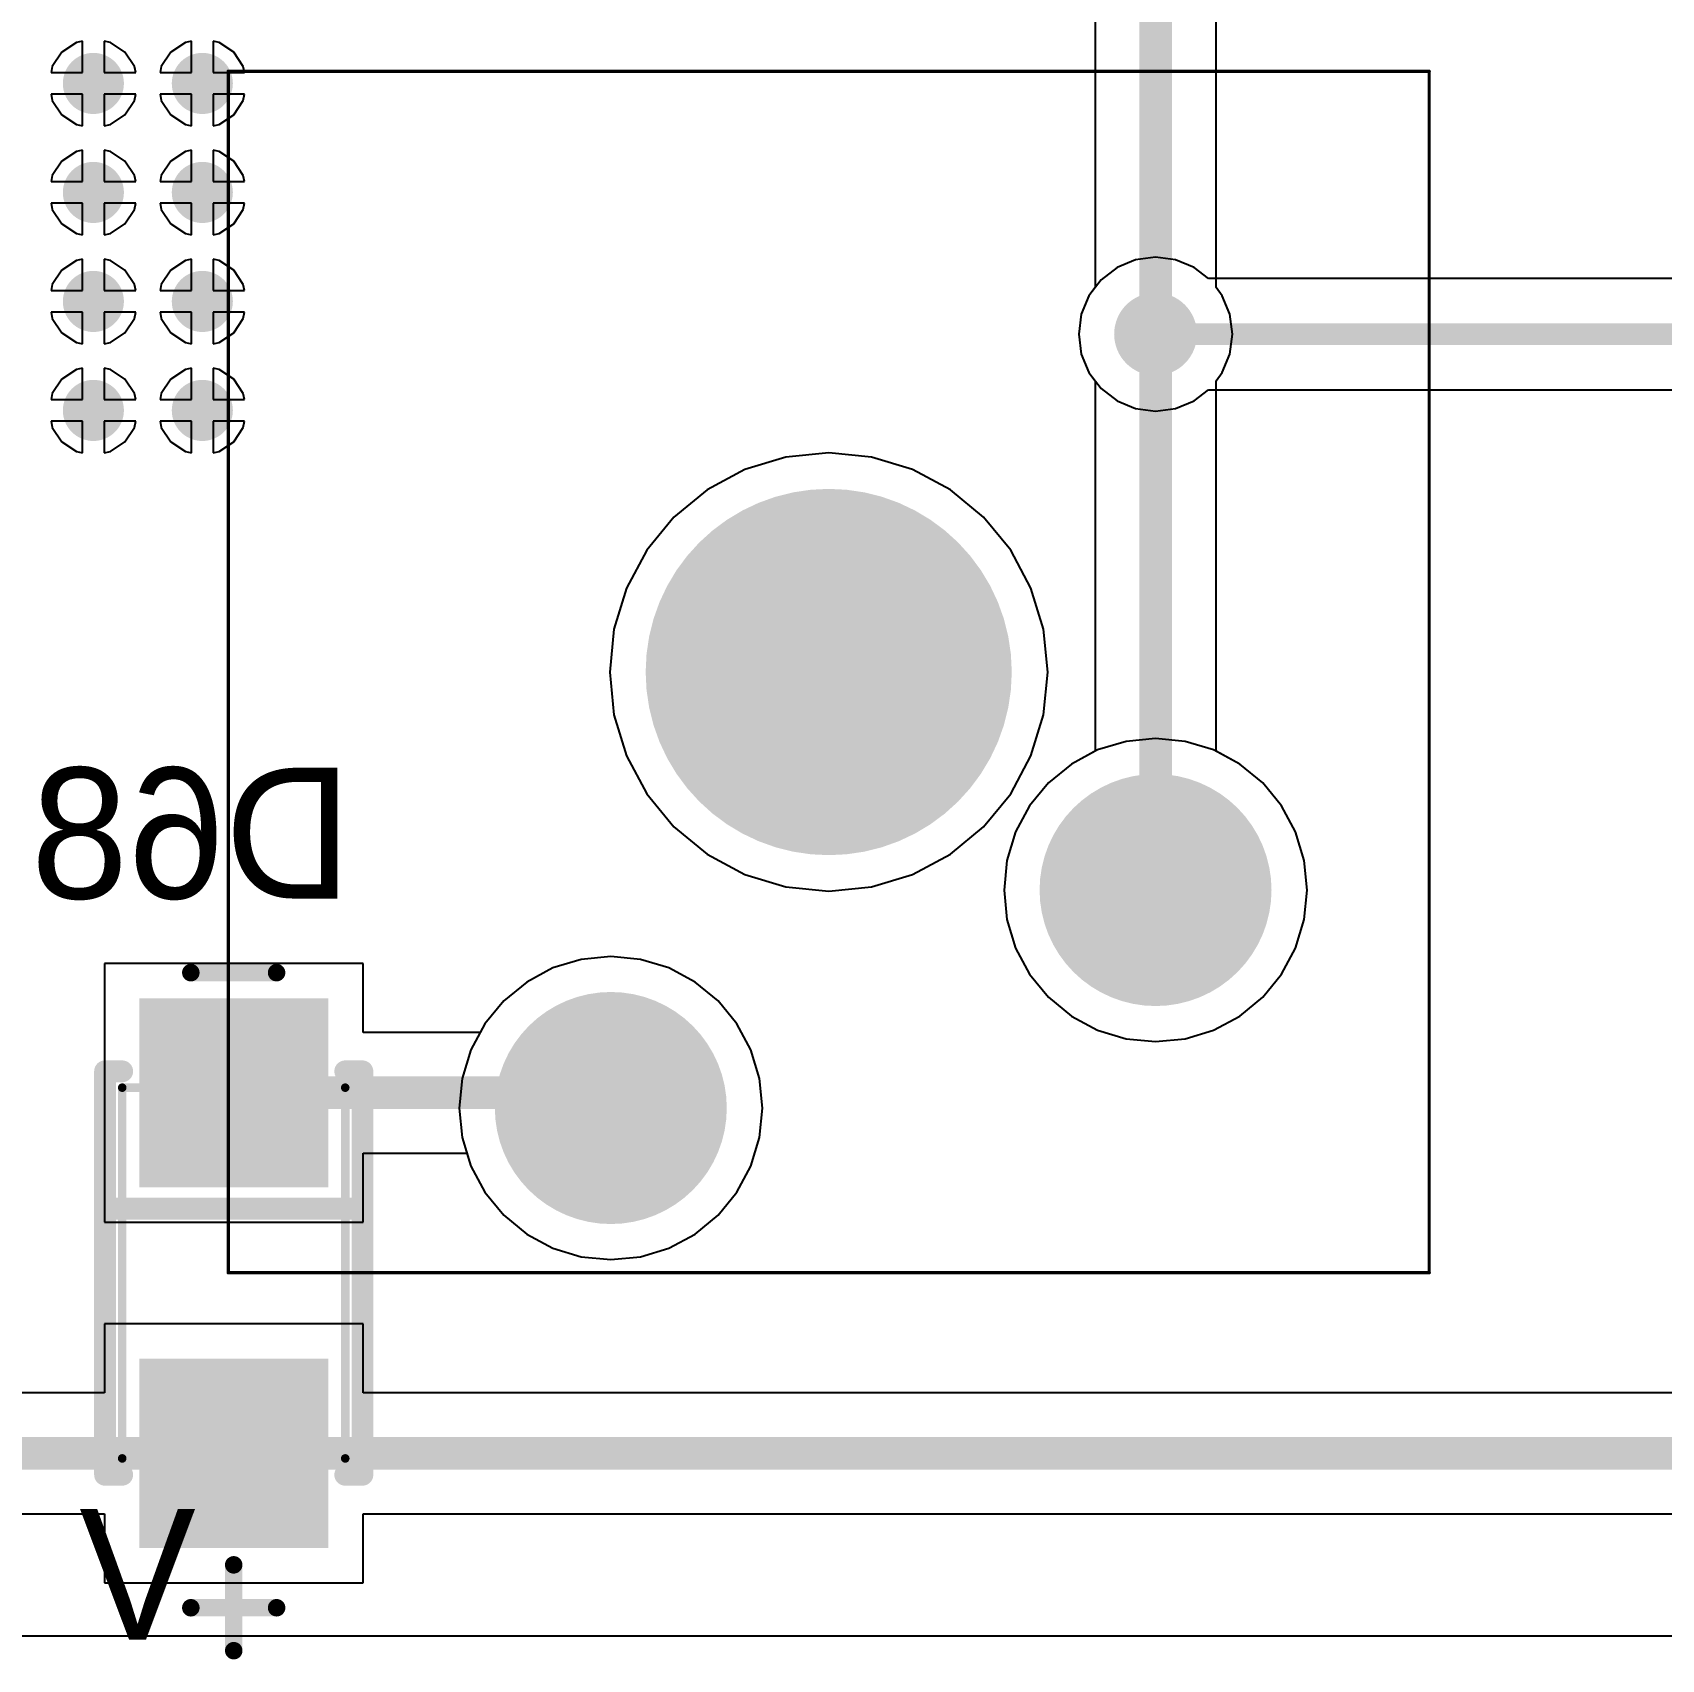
# Model space of a CAD drawing. Header units: millimetres. Extents: x 25 to 374, y 23 to 150.
# Drawn here: x 125.75 to 144.73, y 42.54 to 61.5 of the extents above; entities that cross this region are included whole.
import ezdxf

# ---------------------------------------------------------------- set-up
doc = ezdxf.new("R2010")
doc.units = ezdxf.units.MM
for name, color, linetype in [('BottomLayer', 5, 'Continuous'), ('BottomOverlay', 54, 'Continuous'), ('BottomPaste', 16, 'Continuous'), ('BottomSolder', 6, 'Continuous'), ('Mechanical1', 6, 'Continuous'), ('Mechanical13', 56, 'Continuous'), ('Mechanical15', 56, 'Continuous'), ('MultiLayer', 9, 'Continuous'), ('PadHoleLayer', 156, 'Continuous'), ('TopLayer', 1, 'Continuous'), ('TopOverlay', 2, 'Continuous'), ('TopSolder', 216, 'Continuous'), ('ViaHoleLayer', 16, 'Continuous')]:
    doc.layers.add(name, color=color, linetype=linetype)

# ---------------------------------------------------------------- blocks, each defined once
blk = doc.blocks.new('SMA_DO_214AC__S1_B_96')
at = {"layer": 'BottomLayer'}
for points in [[(-1.1, -1), (-1.1, 1), (-3.1, -1), (-3.1, 1)], [(3.1, -1), (3.1, 1), (1.1, -1), (1.1, 1)]]:
    blk.add_solid(points, dxfattribs=at)
at = {"layer": 'BottomOverlay', "const_width": 0.254}
for points in [[(-2.35, 1.3), (-2.35, 1.5)], [(2.35, 1.5), (-2.35, 1.5)], [(-0.75, -1.5), (-0.75, 1.5)], [(2.35, 1.3), (2.35, 1.5)], [(-2.35, -1.5), (-2.35, -1.3)], [(2.35, -1.5), (2.35, -1.3)], [(2.35, -1.5), (-2.35, -1.5)]]:
    blk.add_lwpolyline(points, dxfattribs=at)
at = {"layer": 'BottomOverlay', "const_width": 0.127}
for points in [[(-2.414, 1.5, 1), (-2.287, 1.5, 1)], [(-2.414, 1.5, 1), (-2.287, 1.5, 1)], [(-0.814, 1.5, 1), (-0.687, 1.5, 1)], [(2.287, 1.5, 1), (2.414, 1.5, 1)], [(2.287, 1.5, 1), (2.414, 1.5, 1)], [(-2.414, 1.3, 1), (-2.287, 1.3, 1)], [(2.287, 1.3, 1), (2.414, 1.3, 1)], [(-2.414, -1.3, 1), (-2.287, -1.3, 1)], [(2.287, -1.3, 1), (2.414, -1.3, 1)], [(-2.414, -1.5, 1), (-2.287, -1.5, 1)], [(-2.414, -1.5, 1), (-2.287, -1.5, 1)], [(-0.814, -1.5, 1), (-0.687, -1.5, 1)], [(2.287, -1.5, 1), (2.414, -1.5, 1)], [(2.287, -1.5, 1), (2.414, -1.5, 1)]]:
    blk.add_lwpolyline(points, format="xyb", close=True, dxfattribs=at)
at = {"layer": 'BottomPaste'}
for points in [[(-1.1, -1), (-1.1, 1), (-3.1, -1), (-3.1, 1)], [(3.1, -1), (3.1, 1), (1.1, -1), (1.1, 1)]]:
    blk.add_solid(points, dxfattribs=at)
at = {"layer": 'BottomSolder'}
for points in [[(-0.998, -1.102), (-0.998, 1.102), (-3.202, -1.102), (-3.202, 1.102)], [(3.202, -1.102), (3.202, 1.102), (0.998, -1.102), (0.998, 1.102)]]:
    blk.add_solid(points, dxfattribs=at)
at = {"layer": 'Mechanical13', "const_width": 0.1}
for points in [[(2.16, 1.3), (-2.16, 1.3)], [(-2.16, -1.3), (-2.16, 1.3)], [(2.16, -1.3), (2.16, 1.3)], [(2.16, -1.3), (-2.16, -1.3)]]:
    blk.add_lwpolyline(points, dxfattribs=at)
at = {"layer": 'Mechanical13', "const_width": 0.05}
for points in [[(-2.185, 1.3, 1), (-2.135, 1.3, 1)], [(-2.185, 1.3, 1), (-2.135, 1.3, 1)], [(2.135, 1.3, 1), (2.185, 1.3, 1)], [(2.135, 1.3, 1), (2.185, 1.3, 1)], [(-2.185, -1.3, 1), (-2.135, -1.3, 1)], [(-2.185, -1.3, 1), (-2.135, -1.3, 1)], [(2.135, -1.3, 1), (2.185, -1.3, 1)], [(2.135, -1.3, 1), (2.185, -1.3, 1)]]:
    blk.add_lwpolyline(points, format="xyb", close=True, dxfattribs=at)
at = {"layer": 'Mechanical15', "const_width": 0.203}
for points in [[(-3.5, -0.5), (-3.5, 0.5)], [(3.9, -0.5), (3.9, 0.5)], [(4.4, 0), (3.4, 0)]]:
    blk.add_lwpolyline(points, dxfattribs=at)
at = {"layer": 'Mechanical15', "const_width": 0.102}
for points in [[(-3.551, 0.5, 1), (-3.449, 0.5, 1)], [(3.849, 0.5, 1), (3.951, 0.5, 1)], [(3.349, 0, 1), (3.451, 0, 1)], [(4.349, 0, 1), (4.451, 0, 1)], [(-3.551, -0.5, 1), (-3.449, -0.5, 1)], [(3.849, -0.5, 1), (3.951, -0.5, 1)]]:
    blk.add_lwpolyline(points, format="xyb", close=True, dxfattribs=at)
blk = doc.blocks.new('MX_SW_3_188')
at = {"layer": 'BottomLayer'}
for points, const_width in [([(-1.016, 0, 1), (1.016, 0, 1)], 2.032), ([(3.185, -2.54, 1), (4.435, -2.54, 1)], 1.25), ([(-3.165, -5.08, 1), (-1.915, -5.08, 1)], 1.25)]:
    blk.add_lwpolyline(points, format="xyb", close=True, dxfattribs=dict(at, const_width=const_width))
at = {"layer": 'BottomSolder'}
for points, const_width in [([(-1.067, 0, 1), (1.067, 0, 1)], 2.134), ([(3.134, -2.54, 1), (4.486, -2.54, 1)], 1.352), ([(-3.216, -5.08, 1), (-1.864, -5.08, 1)], 1.352)]:
    blk.add_lwpolyline(points, format="xyb", close=True, dxfattribs=dict(at, const_width=const_width))
at = {"layer": 'Mechanical1', "const_width": 0.0381}
for points in [[(-7, -7), (-7, 7)], [(-7, 7), (7, 7)], [(7, -7), (7, 7)], [(-7, -7), (7, -7)]]:
    blk.add_lwpolyline(points, dxfattribs=at)
at = {"layer": 'Mechanical1', "const_width": 0.0191}
for points in [[(-7.01, 7, 1), (-6.99, 7, 1)], [(-7.01, 7, 1), (-6.99, 7, 1)], [(6.99, 7, 1), (7.01, 7, 1)], [(6.99, 7, 1), (7.01, 7, 1)], [(-7.01, -7, 1), (-6.99, -7, 1)], [(-7.01, -7, 1), (-6.99, -7, 1)], [(6.99, -7, 1), (7.01, -7, 1)], [(6.99, -7, 1), (7.01, -7, 1)]]:
    blk.add_lwpolyline(points, format="xyb", close=True, dxfattribs=at)
at = {"layer": 'MultiLayer'}
for points, const_width in [([(-1.016, 0, 1), (1.016, 0, 1)], 2.032), ([(3.185, -2.54, 1), (4.435, -2.54, 1)], 1.25), ([(-3.165, -5.08, 1), (-1.915, -5.08, 1)], 1.25)]:
    blk.add_lwpolyline(points, format="xyb", close=True, dxfattribs=dict(at, const_width=const_width))
at = {"layer": 'PadHoleLayer'}
for points, const_width in [([(-1.016, 0, 1), (1.016, 0, 1)], 2.032), ([(3.435, -2.54, 1), (4.185, -2.54, 1)], 0.75), ([(-2.915, -5.08, 1), (-2.165, -5.08, 1)], 0.75)]:
    blk.add_lwpolyline(points, format="xyb", close=True, dxfattribs=dict(at, const_width=const_width))
at = {"layer": 'TopLayer'}
for points, const_width in [([(-1.016, 0, 1), (1.016, 0, 1)], 2.032), ([(3.185, -2.54, 1), (4.435, -2.54, 1)], 1.25), ([(-3.165, -5.08, 1), (-1.915, -5.08, 1)], 1.25)]:
    blk.add_lwpolyline(points, format="xyb", close=True, dxfattribs=dict(at, const_width=const_width))
at = {"layer": 'TopSolder'}
for points, const_width in [([(-1.067, 0, 1), (1.067, 0, 1)], 2.134), ([(3.134, -2.54, 1), (4.486, -2.54, 1)], 1.352), ([(-3.216, -5.08, 1), (-1.864, -5.08, 1)], 1.352)]:
    blk.add_lwpolyline(points, format="xyb", close=True, dxfattribs=dict(at, const_width=const_width))

msp = doc.modelspace()

# ---------------------------------------------------------------- linework, layer by layer
at = {"layer": 'BottomLayer'}
for p, q in [((126.256, 61.385), (126.088, 61.273)), ((126.327, 61.399), (126.256, 61.385)), ((126.327, 61.034), (126.327, 61.399)), ((126.652, 61.385), (126.581, 61.399)), ((126.581, 61.399), (126.581, 61.034)), ((126.82, 61.273), (126.652, 61.385)), ((127.526, 61.385), (127.358, 61.273)), ((127.597, 61.399), (127.526, 61.385)), ((127.597, 61.034), (127.597, 61.399)), ((127.922, 61.385), (127.851, 61.399)), ((127.851, 61.399), (127.851, 61.034)), ((128.09, 61.273), (127.922, 61.385)), ((126.088, 61.273), (125.975, 61.105)), ((126.932, 61.105), (126.82, 61.273)), ((127.358, 61.273), (127.245, 61.105)), ((128.202, 61.105), (128.09, 61.273)), ((125.975, 61.105), (125.961, 61.034)), ((125.961, 61.034), (126.327, 61.034)), ((126.581, 61.034), (126.947, 61.034)), ((126.947, 61.034), (126.932, 61.105)), ((127.245, 61.105), (127.231, 61.034)), ((127.231, 61.034), (127.597, 61.034)), ((127.851, 61.034), (128.217, 61.034)), ((128.217, 61.034), (128.202, 61.105)), ((126.327, 60.78), (125.961, 60.78)), ((125.961, 60.78), (125.975, 60.708)), ((126.327, 60.414), (126.327, 60.78)), ((126.947, 60.78), (126.581, 60.78)), ((126.581, 60.78), (126.581, 60.414)), ((126.932, 60.708), (126.947, 60.78)), ((127.597, 60.78), (127.231, 60.78)), ((127.231, 60.78), (127.245, 60.708)), ((127.597, 60.414), (127.597, 60.78)), ((128.217, 60.78), (127.851, 60.78)), ((127.851, 60.78), (127.851, 60.414)), ((128.202, 60.708), (128.217, 60.78)), ((125.975, 60.708), (126.088, 60.54)), ((126.82, 60.54), (126.932, 60.708)), ((127.245, 60.708), (127.358, 60.54)), ((128.09, 60.54), (128.202, 60.708)), ((126.088, 60.54), (126.256, 60.428)), ((126.256, 60.428), (126.327, 60.414)), ((126.581, 60.414), (126.652, 60.428)), ((126.652, 60.428), (126.82, 60.54)), ((127.358, 60.54), (127.526, 60.428)), ((127.526, 60.428), (127.597, 60.414)), ((127.851, 60.414), (127.922, 60.428)), ((127.922, 60.428), (128.09, 60.54)), ((126.088, 60.003), (125.975, 59.835)), ((126.256, 60.115), (126.088, 60.003)), ((126.327, 60.129), (126.256, 60.115)), ((126.327, 59.764), (126.327, 60.129)), ((126.652, 60.115), (126.581, 60.129)), ((126.581, 60.129), (126.581, 59.764)), ((126.82, 60.003), (126.652, 60.115)), ((126.932, 59.835), (126.82, 60.003)), ((127.358, 60.003), (127.245, 59.835)), ((127.526, 60.115), (127.358, 60.003)), ((127.597, 60.129), (127.526, 60.115)), ((127.597, 59.764), (127.597, 60.129)), ((127.922, 60.115), (127.851, 60.129)), ((127.851, 60.129), (127.851, 59.764)), ((128.09, 60.003), (127.922, 60.115)), ((128.202, 59.835), (128.09, 60.003)), ((125.975, 59.835), (125.961, 59.764)), ((126.947, 59.764), (126.932, 59.835)), ((127.245, 59.835), (127.231, 59.764)), ((128.217, 59.764), (128.202, 59.835)), ((125.961, 59.764), (126.327, 59.764)), ((126.581, 59.764), (126.947, 59.764)), ((127.231, 59.764), (127.597, 59.764)), ((127.851, 59.764), (128.217, 59.764)), ((126.327, 59.51), (125.961, 59.51)), ((125.961, 59.51), (125.975, 59.438)), ((125.975, 59.438), (126.088, 59.27)), ((126.327, 59.144), (126.327, 59.51)), ((126.947, 59.51), (126.581, 59.51)), ((126.581, 59.51), (126.581, 59.144)), ((126.82, 59.27), (126.932, 59.438)), ((126.932, 59.438), (126.947, 59.51)), ((127.597, 59.51), (127.231, 59.51)), ((127.231, 59.51), (127.245, 59.438)), ((127.245, 59.438), (127.358, 59.27)), ((127.597, 59.144), (127.597, 59.51)), ((128.217, 59.51), (127.851, 59.51)), ((127.851, 59.51), (127.851, 59.144)), ((128.09, 59.27), (128.202, 59.438)), ((128.202, 59.438), (128.217, 59.51)), ((126.088, 59.27), (126.256, 59.158)), ((126.652, 59.158), (126.82, 59.27)), ((127.358, 59.27), (127.526, 59.158)), ((127.922, 59.158), (128.09, 59.27)), ((126.256, 59.158), (126.327, 59.144)), ((126.581, 59.144), (126.652, 59.158)), ((127.526, 59.158), (127.597, 59.144)), ((127.851, 59.144), (127.922, 59.158)), ((138.836, 58.882), (138.604, 58.852)), ((139.068, 58.852), (138.836, 58.882)), ((126.088, 58.733), (125.975, 58.565)), ((126.256, 58.845), (126.088, 58.733)), ((126.327, 58.859), (126.256, 58.845)), ((126.327, 58.494), (126.327, 58.859)), ((126.652, 58.845), (126.581, 58.859)), ((126.581, 58.859), (126.581, 58.494)), ((126.82, 58.733), (126.652, 58.845)), ((126.932, 58.565), (126.82, 58.733)), ((127.358, 58.733), (127.245, 58.565)), ((127.526, 58.845), (127.358, 58.733)), ((127.597, 58.859), (127.526, 58.845)), ((127.597, 58.494), (127.597, 58.859)), ((127.922, 58.845), (127.851, 58.859)), ((127.851, 58.859), (127.851, 58.494)), ((128.09, 58.733), (127.922, 58.845)), ((128.202, 58.565), (128.09, 58.733)), ((138.388, 58.762), (138.202, 58.62)), ((138.604, 58.852), (138.388, 58.762)), ((139.285, 58.762), (139.068, 58.852)), ((139.453, 58.633), (139.285, 58.762)), ((125.975, 58.565), (125.961, 58.494)), ((125.961, 58.494), (126.327, 58.494)), ((126.581, 58.494), (126.947, 58.494)), ((126.947, 58.494), (126.932, 58.565)), ((127.245, 58.565), (127.231, 58.494)), ((127.231, 58.494), (127.597, 58.494)), ((127.851, 58.494), (128.217, 58.494)), ((128.217, 58.494), (128.202, 58.565)), ((138.202, 58.62), (138.06, 58.434)), ((156.992, 58.633), (139.453, 58.633)), ((138.06, 58.434), (137.97, 58.218)), ((126.327, 58.24), (125.961, 58.24)), ((125.961, 58.24), (125.975, 58.168)), ((125.975, 58.168), (126.088, 58)), ((126.327, 57.874), (126.327, 58.24)), ((126.947, 58.24), (126.581, 58.24)), ((126.581, 58.24), (126.581, 57.874)), ((126.82, 58), (126.932, 58.168)), ((126.932, 58.168), (126.947, 58.24)), ((127.597, 58.24), (127.231, 58.24)), ((127.231, 58.24), (127.245, 58.168)), ((127.245, 58.168), (127.358, 58)), ((127.597, 57.874), (127.597, 58.24)), ((128.217, 58.24), (127.851, 58.24)), ((127.851, 58.24), (127.851, 57.874)), ((128.09, 58), (128.202, 58.168)), ((128.202, 58.168), (128.217, 58.24)), ((137.97, 58.218), (137.94, 57.986)), ((126.088, 58), (126.256, 57.888)), ((126.652, 57.888), (126.82, 58)), ((127.358, 58), (127.526, 57.888)), ((127.922, 57.888), (128.09, 58)), ((137.94, 57.986), (137.97, 57.754)), ((126.256, 57.888), (126.327, 57.874)), ((126.581, 57.874), (126.652, 57.888)), ((127.526, 57.888), (127.597, 57.874)), ((127.851, 57.874), (127.922, 57.888)), ((137.97, 57.754), (138.06, 57.537)), ((126.256, 57.575), (126.088, 57.463)), ((126.327, 57.589), (126.256, 57.575)), ((126.327, 57.224), (126.327, 57.589)), ((126.652, 57.575), (126.581, 57.589)), ((126.581, 57.589), (126.581, 57.224)), ((126.82, 57.463), (126.652, 57.575)), ((127.526, 57.575), (127.358, 57.463)), ((127.597, 57.589), (127.526, 57.575)), ((127.597, 57.224), (127.597, 57.589)), ((127.922, 57.575), (127.851, 57.589)), ((127.851, 57.589), (127.851, 57.224)), ((128.09, 57.463), (127.922, 57.575)), ((138.06, 57.537), (138.202, 57.352)), ((126.088, 57.463), (125.975, 57.295)), ((126.932, 57.295), (126.82, 57.463)), ((127.358, 57.463), (127.245, 57.295)), ((128.202, 57.295), (128.09, 57.463)), ((138.202, 57.352), (138.388, 57.209)), ((125.975, 57.295), (125.961, 57.224)), ((125.961, 57.224), (126.327, 57.224)), ((126.581, 57.224), (126.947, 57.224)), ((126.947, 57.224), (126.932, 57.295)), ((127.245, 57.295), (127.231, 57.224)), ((127.231, 57.224), (127.597, 57.224)), ((127.851, 57.224), (128.217, 57.224)), ((128.217, 57.224), (128.202, 57.295)), ((138.388, 57.209), (138.604, 57.12)), ((139.068, 57.12), (139.285, 57.209)), ((139.285, 57.209), (139.453, 57.338)), ((139.453, 57.338), (203.021, 57.338)), ((126.327, 56.97), (125.961, 56.97)), ((125.961, 56.97), (125.975, 56.898)), ((126.327, 56.604), (126.327, 56.97)), ((126.947, 56.97), (126.581, 56.97)), ((126.581, 56.97), (126.581, 56.604)), ((126.932, 56.898), (126.947, 56.97)), ((127.597, 56.97), (127.231, 56.97)), ((127.231, 56.97), (127.245, 56.898)), ((127.597, 56.604), (127.597, 56.97)), ((128.217, 56.97), (127.851, 56.97)), ((127.851, 56.97), (127.851, 56.604)), ((128.202, 56.898), (128.217, 56.97)), ((138.604, 57.12), (138.836, 57.089)), ((138.836, 57.089), (139.068, 57.12)), ((125.975, 56.898), (126.088, 56.73)), ((126.82, 56.73), (126.932, 56.898)), ((127.245, 56.898), (127.358, 56.73)), ((128.09, 56.73), (128.202, 56.898)), ((126.088, 56.73), (126.256, 56.618)), ((126.256, 56.618), (126.327, 56.604)), ((126.581, 56.604), (126.652, 56.618)), ((126.652, 56.618), (126.82, 56.73)), ((127.358, 56.73), (127.526, 56.618)), ((127.526, 56.618), (127.597, 56.604)), ((127.851, 56.604), (127.922, 56.618)), ((127.922, 56.618), (128.09, 56.73)), ((135.026, 56.601), (134.528, 56.552)), ((135.524, 56.552), (135.026, 56.601)), ((134.05, 56.407), (133.608, 56.171)), ((134.528, 56.552), (134.05, 56.407)), ((136.003, 56.407), (135.524, 56.552)), ((136.444, 56.171), (136.003, 56.407)), ((133.608, 56.171), (133.222, 55.853)), ((136.831, 55.853), (136.444, 56.171)), ((133.222, 55.853), (132.904, 55.467)), ((137.149, 55.467), (136.831, 55.853)), ((132.904, 55.467), (132.668, 55.025)), ((137.384, 55.025), (137.149, 55.467)), ((132.668, 55.025), (132.523, 54.547)), ((137.53, 54.547), (137.384, 55.025)), ((132.523, 54.547), (132.474, 54.049)), ((137.579, 54.049), (137.53, 54.547)), ((132.474, 54.049), (132.523, 53.551)), ((137.53, 53.551), (137.579, 54.049)), ((132.523, 53.551), (132.668, 53.072)), ((137.384, 53.072), (137.53, 53.551)), ((138.492, 53.241), (138.16, 53.141)), ((138.836, 53.275), (138.492, 53.241)), ((139.181, 53.241), (138.836, 53.275)), ((139.512, 53.141), (139.181, 53.241)), ((132.668, 53.072), (132.904, 52.631)), ((137.149, 52.631), (137.384, 53.072)), ((137.855, 52.977), (137.587, 52.758)), ((138.16, 53.141), (137.855, 52.977)), ((139.818, 52.977), (139.512, 53.141)), ((140.086, 52.758), (139.818, 52.977)), ((132.904, 52.631), (133.222, 52.244)), ((136.831, 52.244), (137.149, 52.631)), ((137.587, 52.758), (137.368, 52.49)), ((140.305, 52.49), (140.086, 52.758)), ((137.368, 52.49), (137.204, 52.185)), ((140.468, 52.185), (140.305, 52.49)), ((133.222, 52.244), (133.608, 51.927)), ((136.444, 51.927), (136.831, 52.244)), ((137.204, 52.185), (137.104, 51.853)), ((140.569, 51.853), (140.468, 52.185)), ((133.608, 51.927), (134.05, 51.691)), ((136.003, 51.691), (136.444, 51.927)), ((137.104, 51.853), (137.07, 51.509)), ((140.603, 51.509), (140.569, 51.853)), ((134.05, 51.691), (134.528, 51.545)), ((135.524, 51.545), (136.003, 51.691)), ((134.528, 51.545), (135.026, 51.496)), ((135.026, 51.496), (135.524, 51.545)), ((137.07, 51.509), (137.104, 51.164)), ((140.569, 51.164), (140.603, 51.509)), ((137.104, 51.164), (137.204, 50.833)), ((140.468, 50.833), (140.569, 51.164)), ((132.142, 50.701), (131.81, 50.601)), ((132.486, 50.735), (132.142, 50.701)), ((132.831, 50.701), (132.486, 50.735)), ((133.162, 50.601), (132.831, 50.701)), ((137.204, 50.833), (137.368, 50.527)), ((140.305, 50.527), (140.468, 50.833)), ((129.598, 50.654), (126.582, 50.654)), ((126.582, 50.654), (126.582, 47.638)), ((129.598, 49.85), (129.598, 50.654)), ((131.81, 50.601), (131.505, 50.437)), ((133.468, 50.437), (133.162, 50.601)), ((137.368, 50.527), (137.587, 50.26)), ((140.086, 50.26), (140.305, 50.527)), ((131.505, 50.437), (131.237, 50.218)), ((133.736, 50.218), (133.468, 50.437)), ((131.237, 50.218), (131.018, 49.95)), ((133.955, 49.95), (133.736, 50.218)), ((137.587, 50.26), (137.855, 50.04)), ((139.818, 50.04), (140.086, 50.26)), ((131.018, 49.95), (130.964, 49.85)), ((134.118, 49.645), (133.955, 49.95)), ((137.855, 50.04), (138.16, 49.877)), ((139.512, 49.877), (139.818, 50.04)), ((130.964, 49.85), (129.598, 49.85)), ((138.16, 49.877), (138.492, 49.776)), ((138.492, 49.776), (138.836, 49.742)), ((138.836, 49.742), (139.181, 49.776)), ((139.181, 49.776), (139.512, 49.877)), ((134.219, 49.313), (134.118, 49.645)), ((134.253, 48.969), (134.219, 49.313)), ((134.219, 48.624), (134.253, 48.969)), ((134.118, 48.293), (134.219, 48.624)), ((129.598, 47.638), (129.598, 48.441)), ((129.598, 48.441), (130.809, 48.441)), ((130.809, 48.441), (130.854, 48.293)), ((130.854, 48.293), (131.018, 47.987)), ((133.955, 47.987), (134.118, 48.293)), ((131.018, 47.987), (131.237, 47.72)), ((133.736, 47.72), (133.955, 47.987)), ((131.237, 47.72), (131.505, 47.5)), ((133.468, 47.5), (133.736, 47.72)), ((126.582, 47.638), (129.598, 47.638)), ((131.505, 47.5), (131.81, 47.337)), ((133.162, 47.337), (133.468, 47.5)), ((131.81, 47.337), (132.142, 47.236)), ((132.831, 47.236), (133.162, 47.337)), ((132.142, 47.236), (132.486, 47.202)), ((132.486, 47.202), (132.831, 47.236)), ((129.598, 46.454), (126.582, 46.454)), ((126.582, 46.454), (126.582, 45.65)), ((129.598, 45.65), (129.598, 46.454)), ((126.582, 45.65), (123.642, 45.65)), ((145.655, 45.65), (129.598, 45.65)), ((123.934, 44.241), (126.582, 44.241)), ((126.582, 44.241), (126.582, 43.438)), ((129.598, 43.438), (129.598, 44.241)), ((129.598, 44.241), (145.655, 44.241)), ((126.582, 43.438), (129.598, 43.438))]:
    msp.add_line(p, q, dxfattribs=at)
for points, const_width in [([(126.327, 60.907, 1), (126.581, 60.907, 1)], 0.254), ([(127.597, 60.907, 1), (127.851, 60.907, 1)], 0.254), ([(126.327, 59.637, 1), (126.581, 59.637, 1)], 0.254), ([(127.597, 59.637, 1), (127.851, 59.637, 1)], 0.254), ([(126.327, 58.367, 1), (126.581, 58.367, 1)], 0.254), ([(127.597, 58.367, 1), (127.851, 58.367, 1)], 0.254), ([(138.646, 57.986, 1), (139.027, 57.986, 1)], 0.381), ([(138.773, 57.986, 1), (138.9, 57.986, 1)], 0.127), ([(126.327, 57.097, 1), (126.581, 57.097, 1)], 0.254), ([(127.597, 57.097, 1), (127.851, 57.097, 1)], 0.254), ([(127.994, 49.146, 1), (128.185, 49.146, 1)], 0.191), ([(132.214, 49.146, 1), (132.404, 49.146, 1)], 0.191), ([(127.994, 44.946, 1), (128.185, 44.946, 1)], 0.191), ([(127.994, 44.946, 1), (128.185, 44.946, 1)], 0.191)]:
    msp.add_lwpolyline(points, format="xyb", close=True, dxfattribs=dict(at, const_width=const_width))
for points, const_width in [([(138.836, 57.986), (203.289, 57.986)], 0.254), ([(128.09, 49.146), (132.309, 49.146)], 0.381), ([(123.642, 44.946), (128.09, 44.946)], 0.381), ([(128.09, 44.946), (147.163, 44.946)], 0.381)]:
    msp.add_lwpolyline(points, dxfattribs=dict(at, const_width=const_width))
at = {"layer": 'BottomSolder'}
for points, const_width in [([(126.276, 60.907, 1), (126.632, 60.907, 1)], 0.356), ([(127.546, 60.907, 1), (127.902, 60.907, 1)], 0.356), ([(126.276, 59.637, 1), (126.632, 59.637, 1)], 0.356), ([(127.546, 59.637, 1), (127.902, 59.637, 1)], 0.356), ([(126.276, 58.367, 1), (126.632, 58.367, 1)], 0.356), ([(127.546, 58.367, 1), (127.902, 58.367, 1)], 0.356), ([(138.595, 57.986, 1), (139.078, 57.986, 1)], 0.483), ([(126.276, 57.097, 1), (126.632, 57.097, 1)], 0.356), ([(127.546, 57.097, 1), (127.902, 57.097, 1)], 0.356)]:
    msp.add_lwpolyline(points, format="xyb", close=True, dxfattribs=dict(at, const_width=const_width))
at = {"layer": 'Mechanical1', "const_width": 0.0127}
for points in [[(128.032, 61.055), (142.032, 61.055)], [(128.032, 47.056), (128.032, 61.055)], [(142.032, 47.056), (142.032, 61.055)], [(128.032, 47.056), (142.032, 47.056)]]:
    msp.add_lwpolyline(points, dxfattribs=at)
at = {"layer": 'Mechanical1', "const_width": 0.00635}
for points in [[(128.029, 61.055, 1), (128.035, 61.055, 1)], [(128.029, 61.055, 1), (128.035, 61.055, 1)], [(142.029, 61.055, 1), (142.035, 61.055, 1)], [(142.029, 61.055, 1), (142.035, 61.055, 1)], [(128.029, 47.056, 1), (128.035, 47.056, 1)], [(128.029, 47.056, 1), (128.035, 47.056, 1)], [(142.029, 47.056, 1), (142.035, 47.056, 1)], [(142.029, 47.056, 1), (142.035, 47.056, 1)]]:
    msp.add_lwpolyline(points, format="xyb", close=True, dxfattribs=at)
at = {"layer": 'MultiLayer'}
for points, const_width in [([(126.327, 60.907, 1), (126.581, 60.907, 1)], 0.254), ([(127.597, 60.907, 1), (127.851, 60.907, 1)], 0.254), ([(126.327, 59.637, 1), (126.581, 59.637, 1)], 0.254), ([(127.597, 59.637, 1), (127.851, 59.637, 1)], 0.254), ([(126.327, 58.367, 1), (126.581, 58.367, 1)], 0.254), ([(127.597, 58.367, 1), (127.851, 58.367, 1)], 0.254), ([(138.646, 57.986, 1), (139.027, 57.986, 1)], 0.381), ([(126.327, 57.097, 1), (126.581, 57.097, 1)], 0.254), ([(127.597, 57.097, 1), (127.851, 57.097, 1)], 0.254)]:
    msp.add_lwpolyline(points, format="xyb", close=True, dxfattribs=dict(at, const_width=const_width))
at = {"layer": 'TopLayer'}
for p, q in [((139.541, 58.528), (139.541, 67.897)), ((138.132, 67.605), (138.132, 58.528)), ((126.256, 61.385), (126.088, 61.273)), ((126.327, 61.399), (126.256, 61.385)), ((126.327, 61.034), (126.327, 61.399)), ((126.652, 61.385), (126.581, 61.399)), ((126.581, 61.399), (126.581, 61.034)), ((126.82, 61.273), (126.652, 61.385)), ((127.526, 61.385), (127.358, 61.273)), ((127.597, 61.399), (127.526, 61.385)), ((127.597, 61.034), (127.597, 61.399)), ((127.922, 61.385), (127.851, 61.399)), ((127.851, 61.399), (127.851, 61.034)), ((128.09, 61.273), (127.922, 61.385)), ((126.088, 61.273), (125.975, 61.105)), ((126.932, 61.105), (126.82, 61.273)), ((127.358, 61.273), (127.245, 61.105)), ((128.202, 61.105), (128.09, 61.273)), ((125.975, 61.105), (125.961, 61.034)), ((125.961, 61.034), (126.327, 61.034)), ((126.581, 61.034), (126.947, 61.034)), ((126.947, 61.034), (126.932, 61.105)), ((127.245, 61.105), (127.231, 61.034)), ((127.231, 61.034), (127.597, 61.034)), ((127.851, 61.034), (128.217, 61.034)), ((128.217, 61.034), (128.202, 61.105)), ((126.327, 60.78), (125.961, 60.78)), ((125.961, 60.78), (125.975, 60.708)), ((126.327, 60.414), (126.327, 60.78)), ((126.947, 60.78), (126.581, 60.78)), ((126.581, 60.78), (126.581, 60.414)), ((126.932, 60.708), (126.947, 60.78)), ((127.597, 60.78), (127.231, 60.78)), ((127.231, 60.78), (127.245, 60.708)), ((127.597, 60.414), (127.597, 60.78)), ((128.217, 60.78), (127.851, 60.78)), ((127.851, 60.78), (127.851, 60.414)), ((128.202, 60.708), (128.217, 60.78)), ((125.975, 60.708), (126.088, 60.54)), ((126.82, 60.54), (126.932, 60.708)), ((127.245, 60.708), (127.358, 60.54)), ((128.09, 60.54), (128.202, 60.708)), ((126.088, 60.54), (126.256, 60.428)), ((126.256, 60.428), (126.327, 60.414)), ((126.581, 60.414), (126.652, 60.428)), ((126.652, 60.428), (126.82, 60.54)), ((127.358, 60.54), (127.526, 60.428)), ((127.526, 60.428), (127.597, 60.414)), ((127.851, 60.414), (127.922, 60.428)), ((127.922, 60.428), (128.09, 60.54)), ((126.088, 60.003), (125.975, 59.835)), ((126.256, 60.115), (126.088, 60.003)), ((126.327, 60.129), (126.256, 60.115)), ((126.327, 59.764), (126.327, 60.129)), ((126.652, 60.115), (126.581, 60.129)), ((126.581, 60.129), (126.581, 59.764)), ((126.82, 60.003), (126.652, 60.115)), ((126.932, 59.835), (126.82, 60.003)), ((127.358, 60.003), (127.245, 59.835)), ((127.526, 60.115), (127.358, 60.003)), ((127.597, 60.129), (127.526, 60.115)), ((127.597, 59.764), (127.597, 60.129)), ((127.922, 60.115), (127.851, 60.129)), ((127.851, 60.129), (127.851, 59.764)), ((128.09, 60.003), (127.922, 60.115)), ((128.202, 59.835), (128.09, 60.003)), ((125.975, 59.835), (125.961, 59.764)), ((126.947, 59.764), (126.932, 59.835)), ((127.245, 59.835), (127.231, 59.764)), ((128.217, 59.764), (128.202, 59.835)), ((125.961, 59.764), (126.327, 59.764)), ((126.581, 59.764), (126.947, 59.764)), ((127.231, 59.764), (127.597, 59.764)), ((127.851, 59.764), (128.217, 59.764)), ((126.327, 59.51), (125.961, 59.51)), ((125.961, 59.51), (125.975, 59.438)), ((125.975, 59.438), (126.088, 59.27)), ((126.327, 59.144), (126.327, 59.51)), ((126.947, 59.51), (126.581, 59.51)), ((126.581, 59.51), (126.581, 59.144)), ((126.82, 59.27), (126.932, 59.438)), ((126.932, 59.438), (126.947, 59.51)), ((127.597, 59.51), (127.231, 59.51)), ((127.231, 59.51), (127.245, 59.438)), ((127.245, 59.438), (127.358, 59.27)), ((127.597, 59.144), (127.597, 59.51)), ((128.217, 59.51), (127.851, 59.51)), ((127.851, 59.51), (127.851, 59.144)), ((128.09, 59.27), (128.202, 59.438)), ((128.202, 59.438), (128.217, 59.51)), ((126.088, 59.27), (126.256, 59.158)), ((126.652, 59.158), (126.82, 59.27)), ((127.358, 59.27), (127.526, 59.158)), ((127.922, 59.158), (128.09, 59.27)), ((126.256, 59.158), (126.327, 59.144)), ((126.581, 59.144), (126.652, 59.158)), ((127.526, 59.158), (127.597, 59.144)), ((127.851, 59.144), (127.922, 59.158)), ((126.088, 58.733), (125.975, 58.565)), ((126.256, 58.845), (126.088, 58.733)), ((126.327, 58.859), (126.256, 58.845)), ((126.327, 58.494), (126.327, 58.859)), ((126.652, 58.845), (126.581, 58.859)), ((126.581, 58.859), (126.581, 58.494)), ((126.82, 58.733), (126.652, 58.845)), ((126.932, 58.565), (126.82, 58.733)), ((127.358, 58.733), (127.245, 58.565)), ((127.526, 58.845), (127.358, 58.733)), ((127.597, 58.859), (127.526, 58.845)), ((127.597, 58.494), (127.597, 58.859)), ((127.922, 58.845), (127.851, 58.859)), ((127.851, 58.859), (127.851, 58.494)), ((128.09, 58.733), (127.922, 58.845)), ((128.202, 58.565), (128.09, 58.733)), ((125.975, 58.565), (125.961, 58.494)), ((125.961, 58.494), (126.327, 58.494)), ((126.581, 58.494), (126.947, 58.494)), ((126.947, 58.494), (126.932, 58.565)), ((127.245, 58.565), (127.231, 58.494)), ((127.231, 58.494), (127.597, 58.494)), ((127.851, 58.494), (128.217, 58.494)), ((128.217, 58.494), (128.202, 58.565)), ((138.132, 58.528), (138.06, 58.434)), ((139.613, 58.434), (139.541, 58.528)), ((138.06, 58.434), (137.97, 58.218)), ((139.703, 58.218), (139.613, 58.434)), ((126.327, 58.24), (125.961, 58.24)), ((125.961, 58.24), (125.975, 58.168)), ((125.975, 58.168), (126.088, 58)), ((126.327, 57.874), (126.327, 58.24)), ((126.947, 58.24), (126.581, 58.24)), ((126.581, 58.24), (126.581, 57.874)), ((126.82, 58), (126.932, 58.168)), ((126.932, 58.168), (126.947, 58.24)), ((127.597, 58.24), (127.231, 58.24)), ((127.231, 58.24), (127.245, 58.168)), ((127.245, 58.168), (127.358, 58)), ((127.597, 57.874), (127.597, 58.24)), ((128.217, 58.24), (127.851, 58.24)), ((127.851, 58.24), (127.851, 57.874)), ((128.09, 58), (128.202, 58.168)), ((128.202, 58.168), (128.217, 58.24)), ((137.97, 58.218), (137.94, 57.986)), ((139.733, 57.986), (139.703, 58.218)), ((126.088, 58), (126.256, 57.888)), ((126.652, 57.888), (126.82, 58)), ((127.358, 58), (127.526, 57.888)), ((127.922, 57.888), (128.09, 58)), ((137.94, 57.986), (137.97, 57.754)), ((139.703, 57.754), (139.733, 57.986)), ((126.256, 57.888), (126.327, 57.874)), ((126.581, 57.874), (126.652, 57.888)), ((127.526, 57.888), (127.597, 57.874)), ((127.851, 57.874), (127.922, 57.888)), ((137.97, 57.754), (138.06, 57.537)), ((139.613, 57.537), (139.703, 57.754)), ((126.256, 57.575), (126.088, 57.463)), ((126.327, 57.589), (126.256, 57.575)), ((126.327, 57.224), (126.327, 57.589)), ((126.652, 57.575), (126.581, 57.589)), ((126.581, 57.589), (126.581, 57.224)), ((126.82, 57.463), (126.652, 57.575)), ((127.526, 57.575), (127.358, 57.463)), ((127.597, 57.589), (127.526, 57.575)), ((127.597, 57.224), (127.597, 57.589)), ((127.922, 57.575), (127.851, 57.589)), ((127.851, 57.589), (127.851, 57.224)), ((128.09, 57.463), (127.922, 57.575)), ((138.06, 57.537), (138.132, 57.443)), ((139.541, 57.443), (139.613, 57.537)), ((126.088, 57.463), (125.975, 57.295)), ((126.932, 57.295), (126.82, 57.463)), ((127.358, 57.463), (127.245, 57.295)), ((128.202, 57.295), (128.09, 57.463)), ((138.132, 57.443), (138.132, 53.125)), ((139.541, 53.125), (139.541, 57.443)), ((125.975, 57.295), (125.961, 57.224)), ((125.961, 57.224), (126.327, 57.224)), ((126.581, 57.224), (126.947, 57.224)), ((126.947, 57.224), (126.932, 57.295)), ((127.245, 57.295), (127.231, 57.224)), ((127.231, 57.224), (127.597, 57.224)), ((127.851, 57.224), (128.217, 57.224)), ((128.217, 57.224), (128.202, 57.295)), ((126.327, 56.97), (125.961, 56.97)), ((125.961, 56.97), (125.975, 56.898)), ((126.327, 56.604), (126.327, 56.97)), ((126.947, 56.97), (126.581, 56.97)), ((126.581, 56.97), (126.581, 56.604)), ((126.932, 56.898), (126.947, 56.97)), ((127.597, 56.97), (127.231, 56.97)), ((127.231, 56.97), (127.245, 56.898)), ((127.597, 56.604), (127.597, 56.97)), ((128.217, 56.97), (127.851, 56.97)), ((127.851, 56.97), (127.851, 56.604)), ((128.202, 56.898), (128.217, 56.97)), ((125.975, 56.898), (126.088, 56.73)), ((126.82, 56.73), (126.932, 56.898)), ((127.245, 56.898), (127.358, 56.73)), ((128.09, 56.73), (128.202, 56.898)), ((126.088, 56.73), (126.256, 56.618)), ((126.256, 56.618), (126.327, 56.604)), ((126.581, 56.604), (126.652, 56.618)), ((126.652, 56.618), (126.82, 56.73)), ((127.358, 56.73), (127.526, 56.618)), ((127.526, 56.618), (127.597, 56.604)), ((127.851, 56.604), (127.922, 56.618)), ((127.922, 56.618), (128.09, 56.73)), ((135.026, 56.601), (134.528, 56.552)), ((135.524, 56.552), (135.026, 56.601)), ((134.05, 56.407), (133.608, 56.171)), ((134.528, 56.552), (134.05, 56.407)), ((136.003, 56.407), (135.524, 56.552)), ((136.444, 56.171), (136.003, 56.407)), ((133.608, 56.171), (133.222, 55.853)), ((136.831, 55.853), (136.444, 56.171)), ((133.222, 55.853), (132.904, 55.467)), ((137.149, 55.467), (136.831, 55.853)), ((132.904, 55.467), (132.668, 55.025)), ((137.384, 55.025), (137.149, 55.467)), ((132.668, 55.025), (132.523, 54.547)), ((137.53, 54.547), (137.384, 55.025)), ((132.523, 54.547), (132.474, 54.049)), ((137.579, 54.049), (137.53, 54.547)), ((132.474, 54.049), (132.523, 53.551)), ((137.53, 53.551), (137.579, 54.049)), ((132.523, 53.551), (132.668, 53.072)), ((137.384, 53.072), (137.53, 53.551)), ((132.668, 53.072), (132.904, 52.631)), ((137.149, 52.631), (137.384, 53.072)), ((137.855, 52.977), (137.587, 52.758)), ((138.132, 53.125), (137.855, 52.977)), ((139.818, 52.977), (139.541, 53.125)), ((140.086, 52.758), (139.818, 52.977)), ((132.904, 52.631), (133.222, 52.244)), ((136.831, 52.244), (137.149, 52.631)), ((137.587, 52.758), (137.368, 52.49)), ((140.305, 52.49), (140.086, 52.758)), ((137.368, 52.49), (137.204, 52.185)), ((140.468, 52.185), (140.305, 52.49)), ((133.222, 52.244), (133.608, 51.927)), ((136.444, 51.927), (136.831, 52.244)), ((137.204, 52.185), (137.104, 51.853)), ((140.569, 51.853), (140.468, 52.185)), ((133.608, 51.927), (134.05, 51.691)), ((136.003, 51.691), (136.444, 51.927)), ((137.104, 51.853), (137.07, 51.509)), ((140.603, 51.509), (140.569, 51.853)), ((134.05, 51.691), (134.528, 51.545)), ((135.524, 51.545), (136.003, 51.691)), ((134.528, 51.545), (135.026, 51.496)), ((135.026, 51.496), (135.524, 51.545)), ((137.07, 51.509), (137.104, 51.164)), ((140.569, 51.164), (140.603, 51.509)), ((137.104, 51.164), (137.204, 50.833)), ((140.468, 50.833), (140.569, 51.164)), ((132.142, 50.701), (131.81, 50.601)), ((132.486, 50.735), (132.142, 50.701)), ((132.831, 50.701), (132.486, 50.735)), ((133.162, 50.601), (132.831, 50.701)), ((137.204, 50.833), (137.368, 50.527)), ((140.305, 50.527), (140.468, 50.833)), ((131.81, 50.601), (131.505, 50.437)), ((133.468, 50.437), (133.162, 50.601)), ((137.368, 50.527), (137.587, 50.26)), ((140.086, 50.26), (140.305, 50.527)), ((131.505, 50.437), (131.237, 50.218)), ((133.736, 50.218), (133.468, 50.437)), ((131.237, 50.218), (131.018, 49.95)), ((133.955, 49.95), (133.736, 50.218)), ((137.587, 50.26), (137.855, 50.04)), ((139.818, 50.04), (140.086, 50.26)), ((131.018, 49.95), (130.854, 49.645)), ((134.118, 49.645), (133.955, 49.95)), ((137.855, 50.04), (138.16, 49.877)), ((139.512, 49.877), (139.818, 50.04)), ((138.16, 49.877), (138.492, 49.776)), ((138.492, 49.776), (138.836, 49.742)), ((138.836, 49.742), (139.181, 49.776)), ((139.181, 49.776), (139.512, 49.877)), ((130.854, 49.645), (130.754, 49.313)), ((134.219, 49.313), (134.118, 49.645)), ((130.754, 49.313), (130.72, 48.969)), ((134.253, 48.969), (134.219, 49.313)), ((130.72, 48.969), (130.754, 48.624)), ((134.219, 48.624), (134.253, 48.969)), ((130.754, 48.624), (130.854, 48.293)), ((134.118, 48.293), (134.219, 48.624)), ((130.854, 48.293), (131.018, 47.987)), ((133.955, 47.987), (134.118, 48.293)), ((131.018, 47.987), (131.237, 47.72)), ((133.736, 47.72), (133.955, 47.987)), ((131.237, 47.72), (131.505, 47.5)), ((133.468, 47.5), (133.736, 47.72)), ((131.505, 47.5), (131.81, 47.337)), ((133.162, 47.337), (133.468, 47.5)), ((131.81, 47.337), (132.142, 47.236)), ((132.831, 47.236), (133.162, 47.337)), ((132.142, 47.236), (132.486, 47.202)), ((132.486, 47.202), (132.831, 47.236)), ((156.375, 42.815), (122.809, 42.815))]:
    msp.add_line(p, q, dxfattribs=at)
at = {"layer": 'TopLayer', "const_width": 0.381}
for points in [[(138.836, 57.986), (138.836, 67.897)], [(138.836, 51.509), (138.836, 57.986)]]:
    msp.add_lwpolyline(points, dxfattribs=at)
at = {"layer": 'TopLayer'}
for points, const_width in [([(126.327, 60.907, 1), (126.581, 60.907, 1)], 0.254), ([(127.597, 60.907, 1), (127.851, 60.907, 1)], 0.254), ([(126.327, 59.637, 1), (126.581, 59.637, 1)], 0.254), ([(127.597, 59.637, 1), (127.851, 59.637, 1)], 0.254), ([(126.327, 58.367, 1), (126.581, 58.367, 1)], 0.254), ([(127.597, 58.367, 1), (127.851, 58.367, 1)], 0.254), ([(138.646, 57.986, 1), (139.027, 57.986, 1)], 0.381), ([(138.741, 57.986, 1), (138.932, 57.986, 1)], 0.191), ([(138.741, 57.986, 1), (138.932, 57.986, 1)], 0.191), ([(126.327, 57.097, 1), (126.581, 57.097, 1)], 0.254), ([(127.597, 57.097, 1), (127.851, 57.097, 1)], 0.254), ([(138.741, 51.509, 1), (138.932, 51.509, 1)], 0.191)]:
    msp.add_lwpolyline(points, format="xyb", close=True, dxfattribs=dict(at, const_width=const_width))
at = {"layer": 'TopSolder'}
for points, const_width in [([(126.276, 60.907, 1), (126.632, 60.907, 1)], 0.356), ([(127.546, 60.907, 1), (127.902, 60.907, 1)], 0.356), ([(126.276, 59.637, 1), (126.632, 59.637, 1)], 0.356), ([(127.546, 59.637, 1), (127.902, 59.637, 1)], 0.356), ([(126.276, 58.367, 1), (126.632, 58.367, 1)], 0.356), ([(127.546, 58.367, 1), (127.902, 58.367, 1)], 0.356), ([(138.595, 57.986, 1), (139.078, 57.986, 1)], 0.483), ([(126.276, 57.097, 1), (126.632, 57.097, 1)], 0.356), ([(127.546, 57.097, 1), (127.902, 57.097, 1)], 0.356)]:
    msp.add_lwpolyline(points, format="xyb", close=True, dxfattribs=dict(at, const_width=const_width))
at = {"layer": 'ViaHoleLayer'}
for points, const_width in [([(126.39, 60.907, 1), (126.517, 60.907, 1)], 0.127), ([(127.66, 60.907, 1), (127.787, 60.907, 1)], 0.127), ([(126.39, 59.637, 1), (126.517, 59.637, 1)], 0.127), ([(127.66, 59.637, 1), (127.787, 59.637, 1)], 0.127), ([(126.39, 58.367, 1), (126.517, 58.367, 1)], 0.127), ([(127.66, 58.367, 1), (127.787, 58.367, 1)], 0.127), ([(138.741, 57.986, 1), (138.932, 57.986, 1)], 0.191), ([(126.39, 57.097, 1), (126.517, 57.097, 1)], 0.127), ([(127.66, 57.097, 1), (127.787, 57.097, 1)], 0.127)]:
    msp.add_lwpolyline(points, format="xyb", close=True, dxfattribs=dict(at, const_width=const_width))

# ---------------------------------------------------------------- block references
msp.add_blockref('MX_SW_3_188', (135.026, 54.049))
at = {"rotation": 270}
msp.add_blockref('SMA_DO_214AC__S1_B_96', (128.09, 47.046), dxfattribs=at)

# ---------------------------------------------------------------- texts
at = {"layer": 'BottomOverlay', "text_generation_flag": 2}
msp.add_text('D68', height=1.524, dxfattribs=at).set_placement((129.464, 51.41))
at = {"layer": 'TopOverlay'}
msp.add_text('V', height=1.524, dxfattribs=at).set_placement((126.289, 42.774))

doc.saveas('drawing.dxf')
